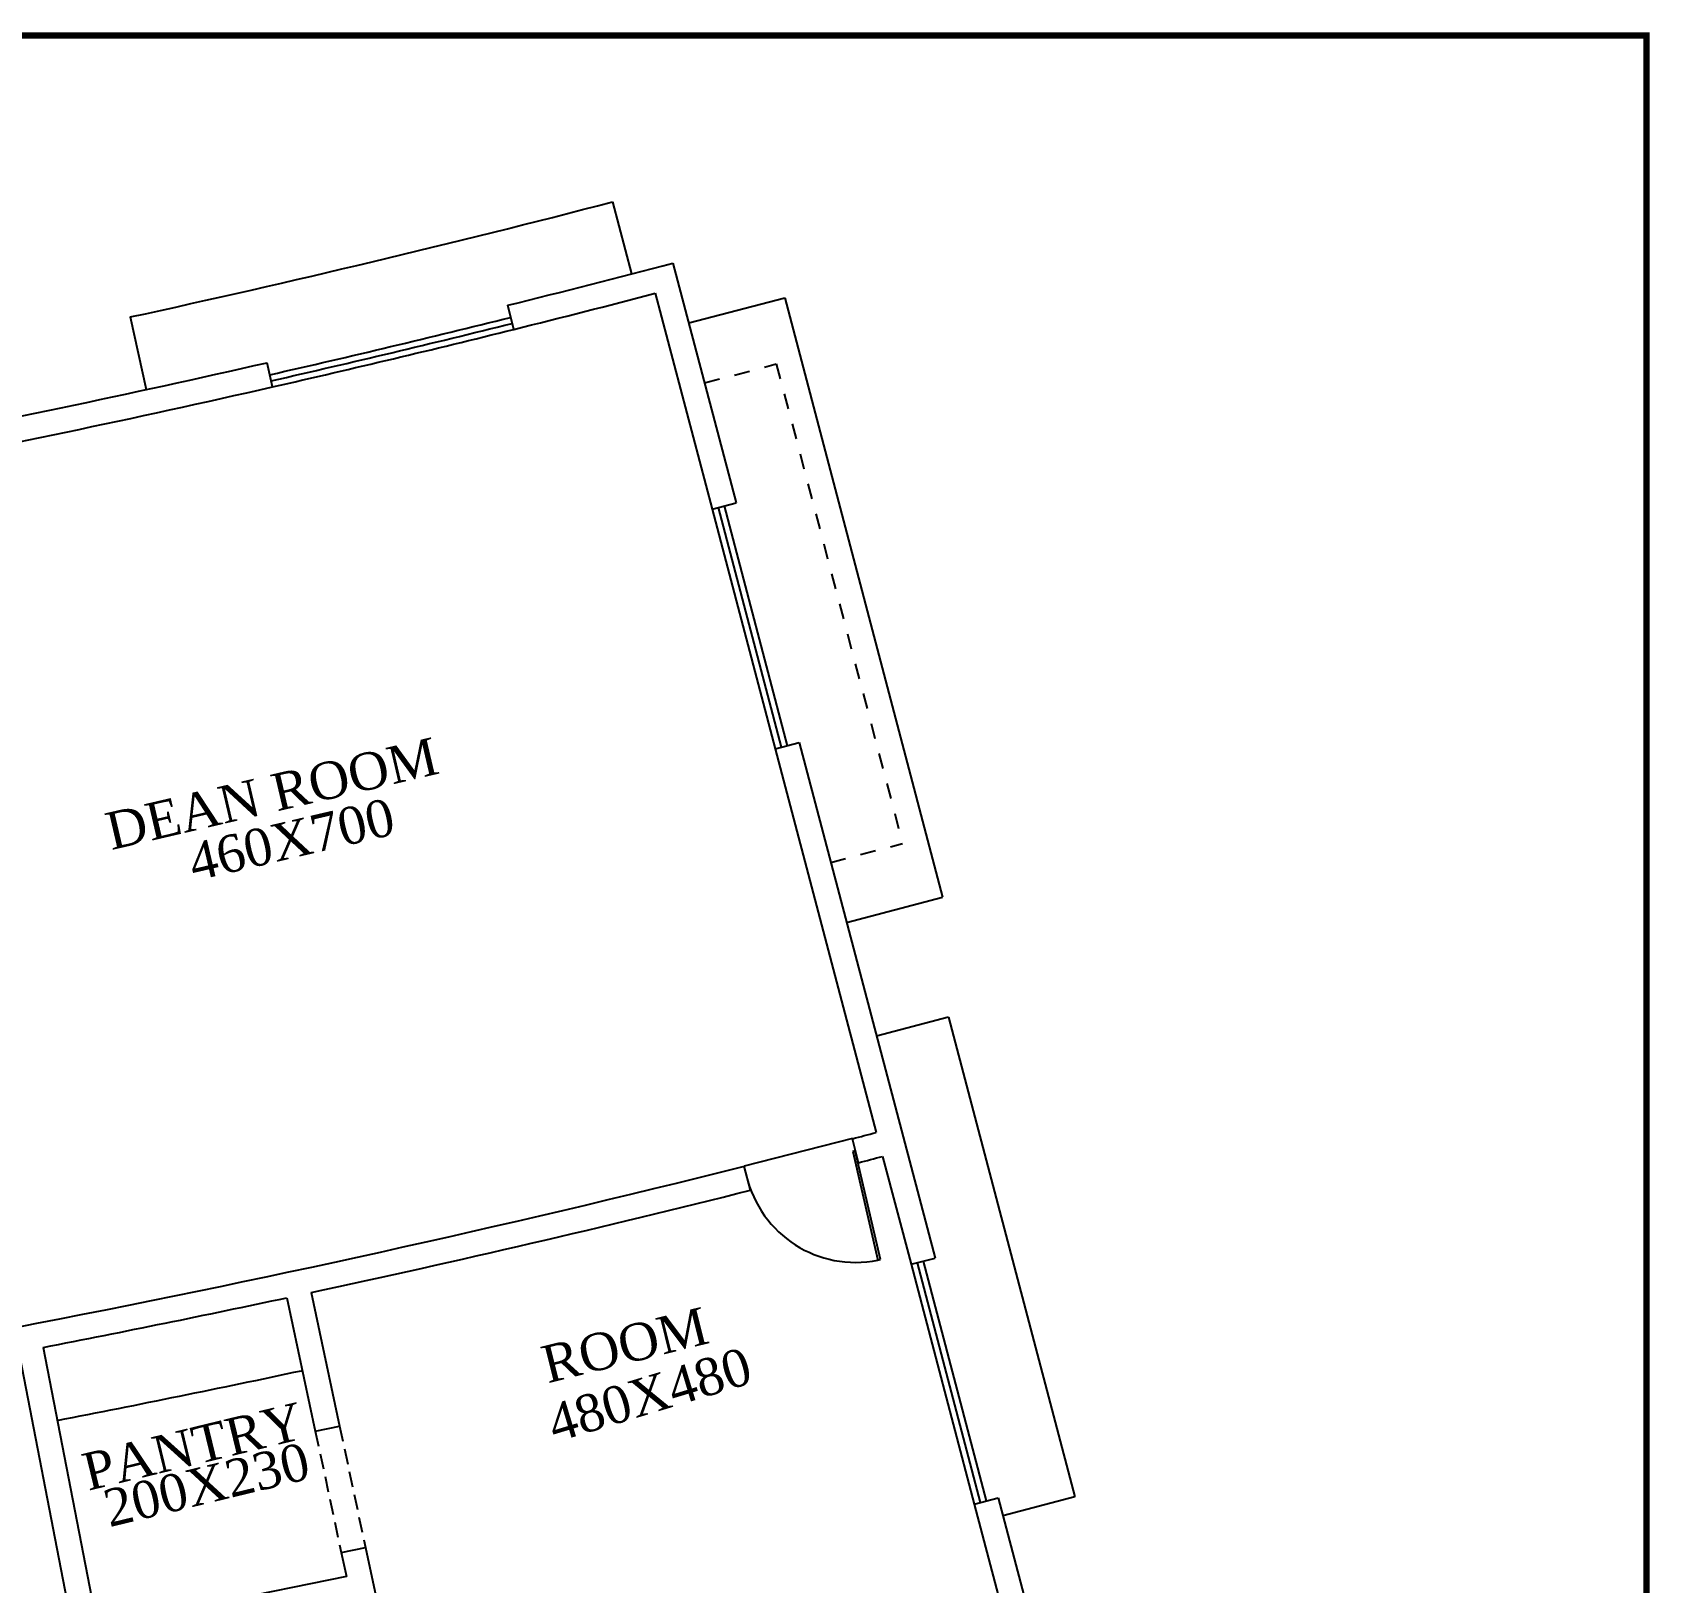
# Model space of a CAD drawing. Header units: metres. Extents: x 159409 to 239023, y 50504 to 95165.
# Drawn here: x 205505 to 206810, y 88606 to 89857 of the extents above; entities that cross this region are included whole.
import ezdxf

# ---------------------------------------------------------------- set-up
doc = ezdxf.new("R2010")
doc.units = ezdxf.units.M
doc.header["$MEASUREMENT"] = 0
doc.linetypes.add('HIDDEN', pattern=[0.125, 0.0625, -0.0625])
doc.linetypes.add('HIDDEN2', pattern=[0.1875, 0.125, -0.0625])
doc.layers.add('TEXT', color=3, linetype='Continuous')
doc.styles.add('DIM', font='times.ttf', dxfattribs={"height": 0.3})

# ---------------------------------------------------------------- blocks, each defined once
blk = doc.blocks.new('GA')
at = {"color": 1, "ltscale": 10}
for p, q in [((379732.1, 13643.8), (379730.1, 13643.8)), ((379730.1, 13643.8), (379730.1, 13553.8)), ((379732.1, 13553.8), (379732.1, 13643.8)), ((379730.1, 13553.8), (379732.1, 13553.8))]:
    blk.add_line(p, q, dxfattribs=at)
blk.add_arc((379730.1, 13553.8), 90, 0, 88.7267, dxfattribs=at)
blk = doc.blocks.new('SH')
at = {"color": 1, "ltscale": 10}
blk.add_line((379669.2, 13678.6), (379759.2, 13680.7), dxfattribs=at)
at = {"color": 1}
blk.add_blockref('GA', (-61, 134.9), dxfattribs=at)

msp = doc.modelspace()

# ---------------------------------------------------------------- linework, layer by layer
at = {"color": 0, "ltscale": 10}
for p, q in [((205972.99, 89719.807, 0.421), (205988.072, 89661.734, 0.842)), ((206034.402, 89622.135, 0.842), (206111.764, 89642.509, 1.263)), ((206111.764, 89642.509, 1.263), (206239.105, 89158.997, 1.263)), ((205893.22, 89616.98, 0.842), (205888.39, 89636.388, 0.842)), ((205583.827, 89626.988, 0.421), (205596.58, 89568.359, 0.842)), ((205698.67, 89570.607, 0.842), (205694.225, 89590.107, 0.842)), ((206053.268, 89471.989, 1.263), (206072.608, 89477.082, 1.263)), ((206104.205, 89278.584, 1.263), (206123.545, 89283.677, 1.263)), ((206161.743, 89138.623, 0.842), (206239.105, 89158.997, 1.263)), ((206243.951, 89062.071, 1.263), (206185.929, 89046.79, 1.263)), ((206243.951, 89062.071, 1.263), (206345.824, 88675.261, 1.263)), ((206171.432, 88944.786, 0.842), (206166.369, 88964.154, 0.842)), ((206084.216, 88922.566, 0.842), (206079.158, 88941.917, 0.842)), ((206213.705, 88862.812, 1.263), (206233.046, 88867.906, 1.263)), ((206213.705, 88862.812, 1.263), (206264.642, 88669.407, 1.263)), ((206218.541, 88864.086, 1.263), (206269.477, 88670.681, 1.263)), ((206223.376, 88865.359, 1.263), (206274.312, 88671.954, 1.263)), ((205710.165, 88835.856, 0.842), (205733.099, 88728.288, 0.842)), ((205729.721, 88840.044, 0.842), (205752.697, 88732.278, 0.842)), ((205490.013, 88811.665, 0.842), (205585.189, 88320.807, 0.842)), ((205513.458, 88795.82, 0.842), (205557.239, 88570.026, 0.842)), ((205733.099, 88728.288, 0.842), (205752.697, 88732.278, 0.842)), ((206345.824, 88675.261, 1.263), (206287.803, 88659.98, 1.263)), ((206264.642, 88669.407, 1.263), (206283.983, 88674.501, 1.263)), ((205753.951, 88630.482, 0.842), (205773.55, 88634.472, 0.842)), ((205753.951, 88630.482, 0.842), (205758.122, 88610.921, 0.842)), ((205773.55, 88634.472, 0.842), (205815.214, 88439.056, 0.842)), ((205758.212, 88610.94, 0.842), (205655.233, 88589.975, 0.842))]:
    msp.add_line(p, q, dxfattribs=at)
at = {"color": 0, "ltscale": 8}
for p, q in [((206021.663, 89670.519, 1.263), (206072.608, 89477.082, 1.263)), ((206007.411, 89646.104, 1.263), (206053.268, 89471.989, 1.263)), ((206053.268, 89471.989, 1.263), (206104.205, 89278.584, 1.263)), ((206058.103, 89473.262, 1.263), (206109.04, 89279.857, 1.263)), ((206062.938, 89474.535, 1.263), (206113.875, 89281.13, 1.263)), ((206104.205, 89278.584, 1.263), (206185.69, 88969.185, 1.263)), ((206123.545, 89283.677, 1.263), (206233.046, 88867.906, 1.263)), ((206190.784, 88949.845, 1.263), (206213.705, 88862.812, 1.263)), ((206264.642, 88669.407, 1.263), (206313.032, 88485.672, 1.263)), ((206283.983, 88674.501, 1.263), (206704.215, 87078.893, 1.263))]:
    msp.add_line(p, q, dxfattribs=at)
at = {"color": 0, "linetype": 'HIDDEN', "ltscale": 200}
for p, q in [((206047.006, 89573.784, 0.842), (206105.028, 89589.065, 1.158)), ((206105.028, 89589.065, 1.158), (206206.901, 89202.255, 1.158)), ((206148.88, 89186.974, 0.842), (206206.901, 89202.255, 1.158))]:
    msp.add_line(p, q, dxfattribs=at)
at = {"color": 0, "linetype": 'HIDDEN2', "ltscale": 100}
for p, q in [((205733.1, 88728.28, 0.842), (205753.951, 88630.482, 0.844)), ((205752.699, 88732.27, 0.842), (205773.55, 88634.472, 0.844))]:
    msp.add_line(p, q, dxfattribs=at)
at = {"color": 6, "const_width": 5.123}
msp.add_lwpolyline([(206807.05, 89854.015), (206807.05, 85112.189), (200063.3, 85112.189), (200063.3, 89854.015)], close=True, dxfattribs=at)
at = {"color": 0, "ltscale": 10}
for centre, radius, start, end in [((203452.237, 99426.332, 0.421), 10028.5, 282.2720164, 284.5579409), ((203452.237, 99426.332, 0.842), 10088.5, 283.973802, 284.7551355), ((203452.237, 99426.332, 0.842), 10108.5, 283.973802, 284.6417732), ((203452.237, 99426.332, 0.842), 10098.5, 282.8401676, 283.973802), ((203452.237, 99426.332, 0.842), 10103.5, 282.8401676, 283.973802), ((203452.237, 99426.332, 0.842), 10108.5, 282.8401676, 283.973802), ((203452.237, 99426.332, 0.842), 10088.5, 280.9063551, 282.8401676), ((203452.237, 99426.332, 0.842), 10108.5, 280.9063551, 282.8401676), ((203431.809, 99503.228, 0.842), 10888.062, 284.5457015, 284.6507523), ((203452.237, 99426.332, 0.842), 10808.5, 284.5432575, 284.6490949), ((203452.237, 99426.332, 0.842), 10828.5, 284.5434533, 284.6492902), ((203452.237, 99426.332, 0.842), 10828.5, 284.5434533, 284.6492774), ((203452.237, 99426.332, 0.842), 10808.5, 280.8672755, 284.0672352), ((203452.237, 99426.332, 0.842), 10828.5, 282.1412904, 284.0672352), ((203452.237, 99426.332, 0.842), 10828.5, 280.9732954, 282.0354663), ((203452.237, 99426.332, 0.842), 10888.5, 280.9732954, 282.031596)]:
    msp.add_arc(centre, radius, start, end, dxfattribs=at)

# ---------------------------------------------------------------- block references
at = {"color": 1, "rotation": 192.9786211659531}
msp.add_blockref('SH', (573064.479, 187562.313, 0.842), dxfattribs=at)

# ---------------------------------------------------------------- texts
at = {"layer": 'TEXT', "lineweight": -2, "ltscale": 2, "char_height": 30, "attachment_point": 7, "style": 'DIM'}
for s, insert, width, rotation in [('{\\C3;DEAN ROOM}', (205568.6, 89196.494, 0.421), 720.44194, 13.138771), ('{\\C3;460X700}', (205635.187, 89171.371, 0.421), 355.21968, 13.138771), ('{\\C3; ROOM}', (205909.619, 88763.591, 0.421), 720.44194, 13.976626), ('{\\C3;480X480}', (205926.384, 88718.466, 0.421), 355.21968, 16.854654), ('{\\C3;PANTRY}', (205549.844, 88680.093, 0.421), 355.21968, 13.627142), ('{\\C3;200X230}', (205567.01, 88650.243, 0.421), 355.21968, 13.627142)]:
    msp.add_mtext(s, dxfattribs=dict(at, insert=insert, width=width, rotation=rotation))

doc.saveas('drawing.dxf')
